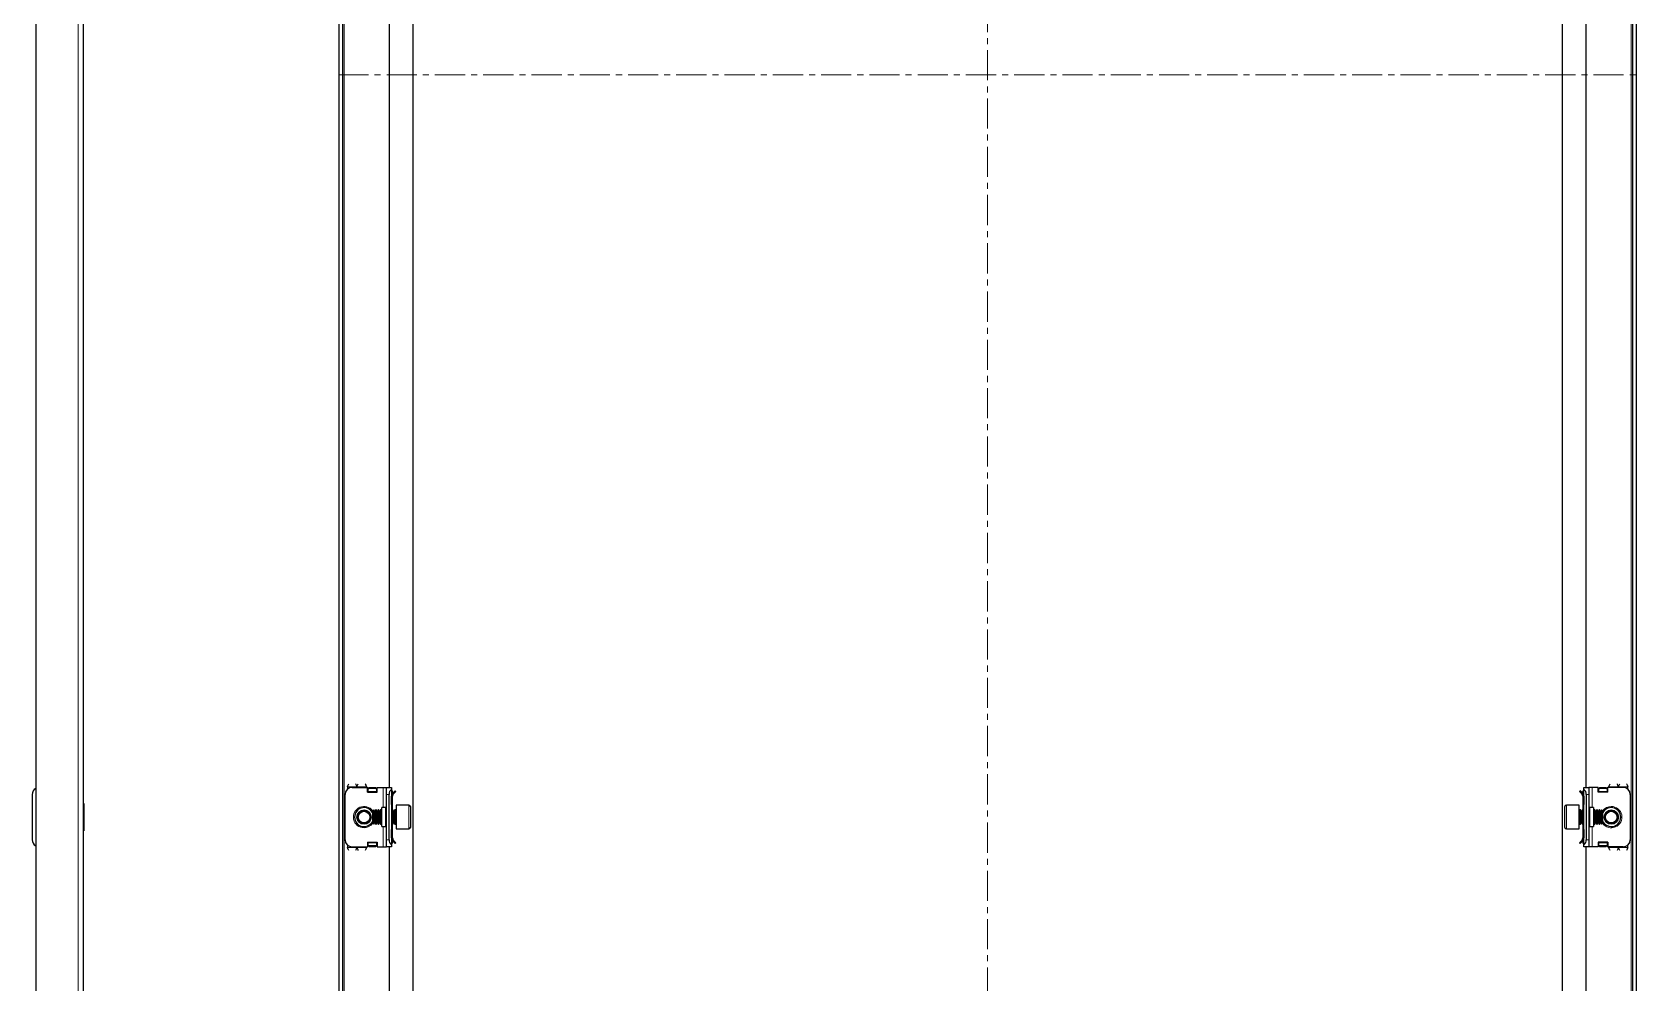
# Model space of a CAD drawing. Header units: millimetres. Extents: x -4 to 1444, y -624 to 1170.
# Drawn here: x 768 to 1444, y -111 to 289 of the extents above; entities that cross this region are included whole.
import ezdxf

# ---------------------------------------------------------------- set-up
doc = ezdxf.new("R2010")
doc.units = ezdxf.units.MM
doc.linetypes.add('CENTERX2', pattern=[20.32, 12.7, -2.54, 2.54, -2.54])
doc.layers.add('FORMAT', color=7, linetype='Continuous')

msp = doc.modelspace()

# ---------------------------------------------------------------- linework, layer by layer
at = {"color": 7, "linetype": 'Continuous', "lineweight": 25}
for p, q in [((769.88, 1051.79), (769.88, -509.21)), ((789.88, 1049.69), (789.88, -507.11)), ((897.62, -509.21), (897.62, 1051.79)), ((899.12, -509.21), (899.12, 1051.79)), ((1442.12, 1051.79), (1442.12, -509.21)), ((1443.62, 1051.79), (1443.62, -509.21)), ((928.62, 1020.79), (928.62, -478.21)), ((1412.62, -478.21), (1412.62, 1020.79)), ((918.62, 571.29), (918.62, -28.71)), ((1422.62, -28.71), (1422.62, 571.29)), ((768.38, -31.71), (768.38, -50.71)), ((900.12, -50.71), (900.12, -31.71)), ((901.12, -28.46), (901.12, -29.48)), ((903.12, -28.71), (909.62, -28.71)), ((909.12, -28.46), (909.12, -28.71)), ((909.62, -30.71), (909.62, -28.71)), ((909.82, -28.83), (909.62, -28.83)), ((909.62, -30.71), (913.62, -30.71)), ((909.82, -30.71), (909.82, -28.83)), ((909.87, -29.09), (910.37, -28.74)), ((910.37, -29.09), (909.87, -29.45)), ((909.87, -29.45), (909.87, -29.09)), ((909.87, -30.36), (909.87, -29.45)), ((909.87, -30.71), (909.87, -30.36)), ((910.37, -28.74), (910.37, -29.09)), ((910.37, -28.74), (912.87, -28.74)), ((910.37, -29.09), (912.87, -29.09)), ((912.87, -29.09), (912.87, -28.74)), ((912.87, -28.74), (913.37, -29.09)), ((913.37, -29.45), (912.87, -29.09)), ((913.37, -29.09), (913.37, -29.45)), ((913.37, -29.45), (913.37, -30.36)), ((913.37, -30.36), (913.37, -30.71)), ((913.62, -30.71), (913.62, -28.71)), ((913.62, -28.71), (916.12, -28.71)), ((916.12, -28.71), (917.62, -28.71)), ((917.62, -28.71), (919.62, -28.71)), ((917.62, -31.71), (917.62, -28.71)), ((917.62, -50.71), (917.62, -31.71)), ((918.62, -50.71), (918.62, -31.71)), ((919.62, -28.71), (919.62, -29.48)), ((919.62, -29.48), (919.62, -52.95)), ((919.62, -29.8), (919.83, -30.01)), ((920.12, -32.46), (919.62, -32.46)), ((919.62, -35.96), (919.62, -32.46)), ((920.12, -30.71), (920.12, -31.17)), ((920.12, -35.96), (920.12, -32.46)), ((920.21, -31.05), (921.18, -30.08)), ((920.56, -31.4), (920.21, -31.05)), ((920.56, -31.4), (921.54, -30.43)), ((921.18, -30.08), (921.54, -30.43)), ((1420.06, -30.08), (1419.71, -30.43)), ((1420.68, -31.4), (1419.71, -30.43)), ((1421.04, -31.05), (1420.06, -30.08)), ((1420.68, -31.4), (1421.04, -31.05)), ((1421.12, -30.71), (1421.12, -31.11)), ((1421.12, -32.46), (1421.62, -32.46)), ((1421.12, -32.46), (1421.12, -35.96)), ((1421.42, -30.01), (1421.62, -29.8)), ((1421.62, -28.71), (1423.62, -28.71)), ((1421.62, -29.48), (1421.62, -28.71)), ((1421.62, -52.95), (1421.62, -29.48)), ((1421.62, -32.46), (1421.62, -35.96)), ((1422.62, -31.71), (1422.62, -50.71)), ((1423.62, -28.71), (1423.62, -31.71)), ((1425.12, -28.71), (1423.62, -28.71)), ((1423.62, -31.71), (1423.62, -50.71)), ((1427.62, -28.71), (1425.12, -28.71)), ((1427.62, -30.71), (1427.62, -28.71)), ((1431.62, -30.71), (1427.62, -30.71)), ((1427.87, -29.09), (1428.37, -28.74)), ((1428.37, -29.09), (1427.87, -29.45)), ((1427.87, -29.45), (1427.87, -29.09)), ((1427.87, -30.36), (1427.87, -29.45)), ((1427.87, -30.71), (1427.87, -30.36)), ((1428.37, -28.74), (1428.37, -29.09)), ((1428.37, -28.74), (1430.87, -28.74)), ((1428.37, -29.09), (1430.87, -29.09)), ((1430.87, -29.09), (1430.87, -28.74)), ((1430.87, -28.74), (1431.37, -29.09)), ((1431.37, -29.45), (1430.87, -29.09)), ((1431.37, -29.09), (1431.37, -29.45)), ((1431.37, -29.45), (1431.37, -30.36)), ((1431.37, -30.36), (1431.37, -30.71)), ((1431.42, -28.83), (1431.42, -30.71)), ((1431.62, -28.83), (1431.42, -28.83)), ((1431.62, -30.71), (1431.62, -28.71)), ((1438.12, -28.71), (1431.62, -28.71)), ((1432.12, -28.71), (1432.12, -28.46)), ((1440.12, -29.48), (1440.12, -28.46)), ((1441.12, -31.71), (1441.12, -50.71)), ((790.13, -35.43), (789.88, -35.43)), ((790.13, -35.43), (790.13, -47)), ((912.18, -38.21), (911.62, -38.77)), ((911.62, -38.77), (911.62, -43.66)), ((912.24, -38.21), (912.18, -38.21)), ((912.18, -38.21), (912.18, -44.21)), ((912.62, -38.77), (912.24, -38.21)), ((912.24, -38.21), (912.24, -43.74)), ((913.01, -38.21), (912.62, -38.77)), ((912.62, -38.77), (912.62, -43.27)), ((913.24, -38.21), (913.01, -38.21)), ((913.01, -38.21), (913.01, -43.74)), ((913.62, -38.77), (913.24, -38.21)), ((913.24, -38.21), (913.24, -43.74)), ((914.01, -38.21), (913.62, -38.77)), ((913.62, -38.77), (913.62, -43.27)), ((914.24, -38.21), (914.01, -38.21)), ((914.01, -38.21), (914.01, -43.74)), ((914.62, -38.77), (914.24, -38.21)), ((914.24, -38.21), (914.24, -43.74)), ((915.01, -38.21), (914.62, -38.77)), ((914.62, -38.77), (914.62, -43.27)), ((915.24, -38.21), (915.01, -38.21)), ((915.01, -38.21), (915.01, -43.74)), ((915.62, -38.77), (915.24, -38.21)), ((915.24, -38.21), (915.24, -43.74)), ((917.12, -37.21), (915.62, -37.21)), ((915.62, -45.21), (915.62, -37.21)), ((920.12, -35.96), (919.62, -35.96)), ((920.01, -38.21), (919.62, -38.77)), ((920.24, -38.21), (920.01, -38.21)), ((920.01, -38.21), (920.01, -43.74)), ((920.12, -38.21), (920.12, -35.96)), ((920.62, -38.77), (920.24, -38.21)), ((920.24, -38.21), (920.24, -43.74)), ((921.01, -38.21), (920.62, -38.77)), ((920.62, -38.77), (920.62, -43.27)), ((921.37, -38.21), (921.01, -38.21)), ((921.01, -38.21), (921.01, -43.74)), ((927.02, -36.21), (921.62, -36.21)), ((921.62, -36.21), (921.62, -46.21)), ((927.62, -36.81), (927.62, -45.61)), ((1413.62, -38.84), (1413.62, -36.81)), ((1413.62, -45.61), (1413.62, -38.84)), ((1419.62, -36.21), (1414.22, -36.21)), ((1419.62, -38.52), (1419.62, -36.21)), ((1419.62, -46.21), (1419.62, -38.52)), ((1420.24, -38.21), (1419.87, -38.21)), ((1420.62, -38.77), (1420.24, -38.21)), ((1420.24, -43.74), (1420.24, -38.21)), ((1421.01, -38.21), (1420.62, -38.77)), ((1420.62, -43.27), (1420.62, -38.77)), ((1421.24, -38.21), (1421.01, -38.21)), ((1421.01, -43.74), (1421.01, -38.21)), ((1421.62, -35.96), (1421.12, -35.96)), ((1421.12, -35.96), (1421.12, -38.21)), ((1421.62, -38.77), (1421.24, -38.21)), ((1421.24, -43.74), (1421.24, -38.21)), ((1425.62, -37.21), (1424.12, -37.21)), ((1425.62, -37.21), (1425.62, -45.21)), ((1426.01, -38.21), (1425.62, -38.77)), ((1426.24, -38.21), (1426.01, -38.21)), ((1426.01, -43.74), (1426.01, -38.21)), ((1426.62, -38.77), (1426.24, -38.21)), ((1426.24, -43.74), (1426.24, -38.21)), ((1427.01, -38.21), (1426.62, -38.77)), ((1426.62, -43.27), (1426.62, -38.77)), ((1427.24, -38.21), (1427.01, -38.21)), ((1427.01, -43.74), (1427.01, -38.21)), ((1427.62, -38.77), (1427.24, -38.21)), ((1427.24, -43.74), (1427.24, -38.21)), ((1428.01, -38.21), (1427.62, -38.77)), ((1427.62, -43.27), (1427.62, -38.77)), ((1428.24, -38.21), (1428.01, -38.21)), ((1428.01, -43.74), (1428.01, -38.21)), ((1428.62, -38.77), (1428.24, -38.21)), ((1428.24, -43.74), (1428.24, -38.21)), ((1429.01, -38.21), (1428.62, -38.77)), ((1428.62, -43.27), (1428.62, -38.77)), ((1429.07, -38.21), (1429.01, -38.21)), ((1429.01, -43.74), (1429.01, -38.21)), ((1429.62, -38.77), (1429.07, -38.21)), ((1429.07, -39.6), (1429.07, -38.21)), ((1429.07, -44.21), (1429.07, -39.6)), ((1429.62, -39.9), (1429.62, -38.77)), ((1429.62, -43.66), (1429.62, -39.9)), ((789.88, -47), (790.13, -47)), ((911.62, -43.66), (912.18, -44.21)), ((912.18, -44.21), (912.24, -44.21)), ((912.24, -44.21), (912.62, -43.66)), ((912.24, -43.74), (912.24, -44.21)), ((912.62, -43.27), (912.62, -43.66)), ((912.62, -43.66), (913.01, -44.21)), ((913.01, -43.74), (913.01, -44.21)), ((913.01, -44.21), (913.24, -44.21)), ((913.24, -44.21), (913.62, -43.66)), ((913.24, -43.74), (913.24, -44.21)), ((913.62, -43.27), (913.62, -43.66)), ((913.62, -43.66), (914.01, -44.21)), ((914.01, -43.74), (914.01, -44.21)), ((914.01, -44.21), (914.24, -44.21)), ((914.24, -44.21), (914.62, -43.66)), ((914.24, -43.74), (914.24, -44.21)), ((914.62, -43.27), (914.62, -43.66)), ((914.62, -43.66), (915.01, -44.21)), ((915.01, -43.74), (915.01, -44.21)), ((915.01, -44.21), (915.24, -44.21)), ((915.24, -44.21), (915.62, -43.66)), ((915.24, -43.74), (915.24, -44.21)), ((915.62, -45.21), (917.12, -45.21)), ((919.62, -43.66), (920.01, -44.21)), ((919.62, -49.96), (919.62, -46.46)), ((919.62, -46.46), (920.12, -46.46)), ((920.01, -43.74), (920.01, -44.21)), ((920.01, -44.21), (920.24, -44.21)), ((920.12, -46.46), (920.12, -44.21)), ((920.12, -49.96), (920.12, -46.46)), ((920.24, -44.21), (920.62, -43.66)), ((920.24, -43.74), (920.24, -44.21)), ((920.62, -43.27), (920.62, -43.66)), ((920.62, -43.66), (921.01, -44.21)), ((921.01, -43.74), (921.01, -44.21)), ((921.01, -44.21), (921.37, -44.21)), ((921.62, -46.21), (927.02, -46.21)), ((1414.22, -46.21), (1419.62, -46.21)), ((1419.87, -44.21), (1420.24, -44.21)), ((1420.24, -44.21), (1420.62, -43.66)), ((1420.24, -44.21), (1420.24, -43.74)), ((1420.62, -43.66), (1420.62, -43.27)), ((1420.62, -43.66), (1421.01, -44.21)), ((1421.01, -44.21), (1421.01, -43.74)), ((1421.01, -44.21), (1421.24, -44.21)), ((1421.12, -44.21), (1421.12, -46.46)), ((1421.12, -46.46), (1421.62, -46.46)), ((1421.12, -46.46), (1421.12, -49.96)), ((1421.24, -44.21), (1421.62, -43.66)), ((1421.24, -44.21), (1421.24, -43.74)), ((1421.62, -46.46), (1421.62, -49.96)), ((1424.12, -45.21), (1425.62, -45.21)), ((1425.62, -43.66), (1426.01, -44.21)), ((1426.01, -44.21), (1426.01, -43.74)), ((1426.01, -44.21), (1426.24, -44.21)), ((1426.24, -44.21), (1426.62, -43.66)), ((1426.24, -44.21), (1426.24, -43.74)), ((1426.62, -43.66), (1426.62, -43.27)), ((1426.62, -43.66), (1427.01, -44.21)), ((1427.01, -44.21), (1427.01, -43.74)), ((1427.01, -44.21), (1427.24, -44.21)), ((1427.24, -44.21), (1427.62, -43.66)), ((1427.24, -44.21), (1427.24, -43.74)), ((1427.62, -43.66), (1427.62, -43.27)), ((1427.62, -43.66), (1428.01, -44.21)), ((1428.01, -44.21), (1428.01, -43.74)), ((1428.01, -44.21), (1428.24, -44.21)), ((1428.24, -44.21), (1428.62, -43.66)), ((1428.24, -44.21), (1428.24, -43.74)), ((1428.62, -43.66), (1428.62, -43.27)), ((1428.62, -43.66), (1429.01, -44.21)), ((1429.01, -44.21), (1429.01, -43.74)), ((1429.01, -44.21), (1429.07, -44.21)), ((1429.07, -44.21), (1429.62, -43.66)), ((901.12, -52.95), (901.12, -53.96)), ((903.12, -53.71), (909.62, -53.71)), ((909.12, -53.71), (909.12, -53.96)), ((909.62, -51.71), (909.62, -53.71)), ((909.62, -51.71), (913.62, -51.71)), ((909.62, -53.6), (909.82, -53.6)), ((909.82, -53.6), (909.82, -51.71)), ((909.87, -52.07), (909.87, -51.71)), ((909.87, -52.98), (909.87, -52.07)), ((909.87, -52.98), (910.37, -53.34)), ((909.87, -53.34), (909.87, -52.98)), ((910.37, -53.69), (909.87, -53.34)), ((912.87, -53.34), (910.37, -53.34)), ((910.37, -53.34), (910.37, -53.69)), ((912.87, -53.69), (910.37, -53.69)), ((912.87, -53.34), (913.37, -52.98)), ((912.87, -53.69), (912.87, -53.34)), ((913.37, -53.34), (912.87, -53.69)), ((913.37, -51.71), (913.37, -52.07)), ((913.37, -52.07), (913.37, -52.98)), ((913.37, -52.98), (913.37, -53.34)), ((913.62, -51.71), (913.62, -53.71)), ((913.62, -53.71), (916.12, -53.71)), ((916.12, -53.71), (917.62, -53.71)), ((917.62, -53.71), (917.62, -50.71)), ((919.62, -53.71), (917.62, -53.71)), ((918.62, -53.71), (918.62, -428.71)), ((920.12, -49.96), (919.62, -49.96)), ((919.83, -52.42), (919.62, -52.63)), ((919.62, -52.95), (919.62, -53.71)), ((920.12, -51.71), (920.12, -51.32)), ((920.56, -51.03), (920.21, -51.38)), ((920.21, -51.38), (921.18, -52.35)), ((920.56, -51.03), (921.54, -52)), ((921.18, -52.35), (921.54, -52)), ((1420.68, -51.03), (1419.71, -52)), ((1420.06, -52.35), (1419.71, -52)), ((1421.04, -51.38), (1420.06, -52.35)), ((1420.68, -51.03), (1421.04, -51.38)), ((1421.12, -49.96), (1421.62, -49.96)), ((1421.12, -51.71), (1421.12, -51.25)), ((1421.62, -52.63), (1421.42, -52.42)), ((1421.62, -53.71), (1421.62, -52.95)), ((1423.62, -53.71), (1421.62, -53.71)), ((1422.62, -428.71), (1422.62, -53.71)), ((1423.62, -50.71), (1423.62, -53.71)), ((1425.12, -53.71), (1423.62, -53.71)), ((1427.62, -53.71), (1425.12, -53.71)), ((1431.62, -51.71), (1427.62, -51.71)), ((1427.62, -51.71), (1427.62, -53.71)), ((1427.87, -52.07), (1427.87, -51.71)), ((1427.87, -52.98), (1427.87, -52.07)), ((1427.87, -53.34), (1427.87, -52.98)), ((1427.87, -52.98), (1428.37, -53.34)), ((1428.37, -53.69), (1427.87, -53.34)), ((1428.37, -53.34), (1428.37, -53.69)), ((1430.87, -53.34), (1428.37, -53.34)), ((1430.87, -53.69), (1428.37, -53.69)), ((1430.87, -53.34), (1431.37, -52.98)), ((1430.87, -53.69), (1430.87, -53.34)), ((1431.37, -53.34), (1430.87, -53.69)), ((1431.37, -51.71), (1431.37, -52.07)), ((1431.37, -52.07), (1431.37, -52.98)), ((1431.37, -52.98), (1431.37, -53.34)), ((1431.42, -51.71), (1431.42, -53.6)), ((1431.42, -53.6), (1431.62, -53.6)), ((1431.62, -51.71), (1431.62, -53.71)), ((1438.12, -53.71), (1431.62, -53.71)), ((1432.12, -53.96), (1432.12, -53.71)), ((1440.12, -53.96), (1440.12, -52.95))]:
    msp.add_line(p, q, dxfattribs=at)
at = {"color": 8, "linetype": 'Continuous', "lineweight": 18}
for p, q in [((787.78, 1051.79), (787.78, -509.21)), ((899.72, -507.11), (899.72, 1049.69)), ((1441.52, 1049.69), (1441.52, -507.11)), ((901.12, -28.46), (905.12, -28.46)), ((905.12, -28.46), (909.12, -28.46)), ((913.37, -30.36), (909.87, -30.36)), ((916.12, -37.21), (916.12, -28.71)), ((918.62, -31.71), (917.62, -31.71)), ((919.62, -30.21), (919.83, -30.01)), ((919.62, -30.71), (920.12, -30.71)), ((1421.62, -30.71), (1421.12, -30.71)), ((1421.62, -30.21), (1421.42, -30.01)), ((1423.62, -31.71), (1422.62, -31.71)), ((1425.12, -28.71), (1425.12, -37.21)), ((1431.37, -30.36), (1427.87, -30.36)), ((1432.12, -28.46), (1436.12, -28.46)), ((1440.12, -28.46), (1436.12, -28.46)), ((917.12, -45.21), (917.12, -37.21)), ((921.37, -39.6), (921.37, -38.21)), ((921.37, -44.21), (921.37, -39.6)), ((927.02, -46.21), (927.02, -36.21)), ((1414.22, -36.21), (1414.22, -38.52)), ((1414.22, -38.52), (1414.22, -46.21)), ((1419.87, -38.21), (1419.87, -44.21)), ((1424.12, -37.21), (1424.12, -45.21)), ((916.12, -53.71), (916.12, -45.21)), ((1425.12, -45.21), (1425.12, -53.71)), ((901.12, -53.96), (905.12, -53.96)), ((909.12, -53.96), (905.12, -53.96)), ((909.87, -52.07), (913.37, -52.07)), ((917.62, -50.71), (918.62, -50.71)), ((919.62, -51.71), (920.12, -51.71)), ((919.62, -52.21), (919.83, -52.42)), ((1421.62, -51.71), (1421.12, -51.71)), ((1421.62, -52.21), (1421.42, -52.42)), ((1422.62, -50.71), (1423.62, -50.71)), ((1427.87, -52.07), (1431.37, -52.07)), ((1436.12, -53.96), (1432.12, -53.96)), ((1440.12, -53.96), (1436.12, -53.96))]:
    msp.add_line(p, q, dxfattribs=at)
at = {"color": 7, "linetype": 'Continuous', "lineweight": 25}
for centre, radius in [((908.12, -41.21), 3), ((908.12, -41.21), 2.76), ((908.12, -41.21), 2.45), ((1433.12, -41.21), 3), ((1433.12, -41.21), 2.76), ((1433.12, -41.21), 2.45)]:
    msp.add_circle(centre, radius, dxfattribs=at)
for centre, radius, start, end in [((771.38, -31.71), 3, 120, 180), ((903.12, -31.71), 3, 90, 180), ((921.62, -31.71), 3, 131.81031, 180), ((919.12, -30.71), 1, 360, 45), ((1422.12, -30.71), 1, 135, 180), ((1419.62, -31.71), 3, 360, 48.18969), ((1438.12, -31.71), 3, 360, 90), ((908.12, -41.21), 4, 90, 331.04498), ((908.12, -41.21), 4, 28.95502, 90), ((917.12, -36.71), 0.5, 270, 0), ((921.37, -37.96), 0.25, 270, 0), ((927.02, -36.81), 0.6, 0, 90), ((1414.22, -36.81), 0.6, 90, 180), ((1419.87, -37.96), 0.25, 180, 270), ((1424.12, -36.71), 0.5, 180, 270), ((1433.12, -41.21), 4, 270, 151.04498), ((917.12, -45.71), 0.5, 0, 90), ((921.37, -44.46), 0.25, 360, 90), ((927.02, -45.61), 0.6, 270, 360), ((1414.22, -45.61), 0.6, 180, 270), ((1419.87, -44.46), 0.25, 90, 180), ((1424.12, -45.71), 0.5, 90, 180), ((1433.12, -41.21), 4, 208.95502, 270), ((771.38, -50.71), 3, 180, 240), ((903.12, -50.71), 3, 180, 270), ((921.62, -50.71), 3, 180, 228.18969), ((919.12, -51.71), 1, 315, 360), ((1422.12, -51.71), 1, 180, 225), ((1419.62, -50.71), 3, 311.81031, 360), ((1438.12, -50.71), 3, 270, 360)]:
    msp.add_arc(centre, radius, start, end, dxfattribs=at)
at = {"color": 8, "linetype": 'Continuous', "lineweight": 18}
for centre, start, end in [((908.12, -41.21), 35.46217, 270), ((1433.12, -41.21), 215.46217, 90), ((1433.12, -41.21), 90, 144.53783), ((908.12, -41.21), 270, 324.53783)]:
    msp.add_arc(centre, 4.5, start, end, dxfattribs=at)
at = {"color": 7, "linetype": 'Continuous', "lineweight": 25}
for points, knots in [([(901.12, -28.46), (901.22, -28.22), (901.41, -27.73), (901.6, -27.34), (901.7, -27.14)], [0, 0, 0, 0, 0.5020654, 1, 1, 1, 1]), ([(904.55, -27.15), (904.63, -27.31), (904.81, -27.66), (905, -28.14), (905.11, -28.42), (905.12, -28.46)], [0, 0, 0, 0, 0.415483, 0.917152, 1, 1, 1, 1]), ([(905.12, -28.46), (905.22, -28.22), (905.41, -27.73), (905.6, -27.34), (905.7, -27.14)], [0, 0, 0, 0, 0.502065, 1, 1, 1, 1]), ([(908.55, -27.15), (908.63, -27.31), (908.81, -27.66), (909, -28.14), (909.11, -28.42), (909.12, -28.46)], [0, 0, 0, 0, 0.415483, 0.917152, 1, 1, 1, 1]), ([(920.21, -31.05), (920.06, -31.24), (919.75, -31.62), (919.63, -32.14), (919.62, -32.42), (919.62, -32.46)], [0, 0, 0, 0, 0.4618628, 0.9237257, 1, 1, 1, 1]), ([(920.56, -31.4), (920.44, -31.55), (920.26, -31.78), (920.14, -32.16), (920.13, -32.36), (920.12, -32.46)], [0, 0, 0, 0, 0.4850424, 0.7384039, 1, 1, 1, 1]), ([(1421.12, -32.46), (1421.1, -32.27), (1421.07, -31.98), (1420.89, -31.63), (1420.75, -31.48), (1420.68, -31.4)], [0, 0, 0, 0, 0.485042, 0.738404, 1, 1, 1, 1]), ([(1421.62, -32.46), (1421.6, -32.22), (1421.55, -31.74), (1421.26, -31.28), (1421.07, -31.08), (1421.04, -31.05)], [0, 0, 0, 0, 0.4618628, 0.9237257, 1, 1, 1, 1]), ([(1432.12, -28.46), (1432.22, -28.22), (1432.41, -27.73), (1432.6, -27.34), (1432.7, -27.14)], [0, 0, 0, 0, 0.5020654, 1, 1, 1, 1]), ([(1435.55, -27.15), (1435.63, -27.31), (1435.81, -27.66), (1436, -28.14), (1436.11, -28.42), (1436.12, -28.46)], [0, 0, 0, 0, 0.415483, 0.917152, 1, 1, 1, 1]), ([(1436.12, -28.46), (1436.22, -28.22), (1436.41, -27.73), (1436.6, -27.34), (1436.7, -27.14)], [0, 0, 0, 0, 0.502065, 1, 1, 1, 1]), ([(1439.55, -27.15), (1439.63, -27.31), (1439.81, -27.66), (1440, -28.14), (1440.11, -28.42), (1440.12, -28.46)], [0, 0, 0, 0, 0.415483, 0.917152, 1, 1, 1, 1]), ([(901.7, -55.28), (901.62, -55.12), (901.44, -54.77), (901.25, -54.28), (901.14, -54), (901.12, -53.96)], [0, 0, 0, 0, 0.415483, 0.917152, 1, 1, 1, 1]), ([(905.12, -53.96), (905.03, -54.21), (904.84, -54.7), (904.65, -55.09), (904.55, -55.29)], [0, 0, 0, 0, 0.502065, 1, 1, 1, 1]), ([(905.7, -55.28), (905.62, -55.12), (905.44, -54.77), (905.25, -54.28), (905.14, -54), (905.12, -53.96)], [0, 0, 0, 0, 0.4154826, 0.9171518, 1, 1, 1, 1]), ([(909.12, -53.96), (909.03, -54.21), (908.84, -54.7), (908.65, -55.09), (908.55, -55.29)], [0, 0, 0, 0, 0.502065, 1, 1, 1, 1]), ([(919.62, -49.96), (919.65, -50.21), (919.7, -50.69), (919.99, -51.15), (920.18, -51.35), (920.21, -51.38)], [0, 0, 0, 0, 0.461863, 0.923726, 1, 1, 1, 1]), ([(920.12, -49.96), (920.14, -50.15), (920.18, -50.45), (920.36, -50.8), (920.5, -50.95), (920.56, -51.03)], [0, 0, 0, 0, 0.485042, 0.738404, 1, 1, 1, 1]), ([(1420.68, -51.03), (1420.8, -50.88), (1420.99, -50.65), (1421.11, -50.27), (1421.12, -50.07), (1421.12, -49.96)], [0, 0, 0, 0, 0.485042, 0.738404, 1, 1, 1, 1]), ([(1421.04, -51.38), (1421.19, -51.19), (1421.5, -50.81), (1421.62, -50.28), (1421.62, -50), (1421.62, -49.96)], [0, 0, 0, 0, 0.461863, 0.923726, 1, 1, 1, 1]), ([(1432.7, -55.28), (1432.62, -55.12), (1432.44, -54.77), (1432.25, -54.28), (1432.14, -54), (1432.12, -53.96)], [0, 0, 0, 0, 0.415483, 0.917152, 1, 1, 1, 1]), ([(1436.12, -53.96), (1436.03, -54.21), (1435.84, -54.7), (1435.65, -55.09), (1435.55, -55.29)], [0, 0, 0, 0, 0.502065, 1, 1, 1, 1]), ([(1436.7, -55.28), (1436.62, -55.12), (1436.44, -54.77), (1436.25, -54.28), (1436.14, -54), (1436.12, -53.96)], [0, 0, 0, 0, 0.415483, 0.917152, 1, 1, 1, 1]), ([(1440.12, -53.96), (1440.03, -54.21), (1439.84, -54.7), (1439.65, -55.09), (1439.55, -55.29)], [0, 0, 0, 0, 0.502065, 1, 1, 1, 1])]:
    msp.add_open_spline(points, degree=3, knots=knots, dxfattribs=at)
at = {"layer": 'FORMAT', "linetype": 'CENTERX2', "lineweight": 18}
for p, q in [((1170.62, 1053.79), (1170.62, -511.21)), ((897.32, 271.29), (1443.92, 271.29))]:
    msp.add_line(p, q, dxfattribs=at)

doc.saveas('drawing.dxf')
